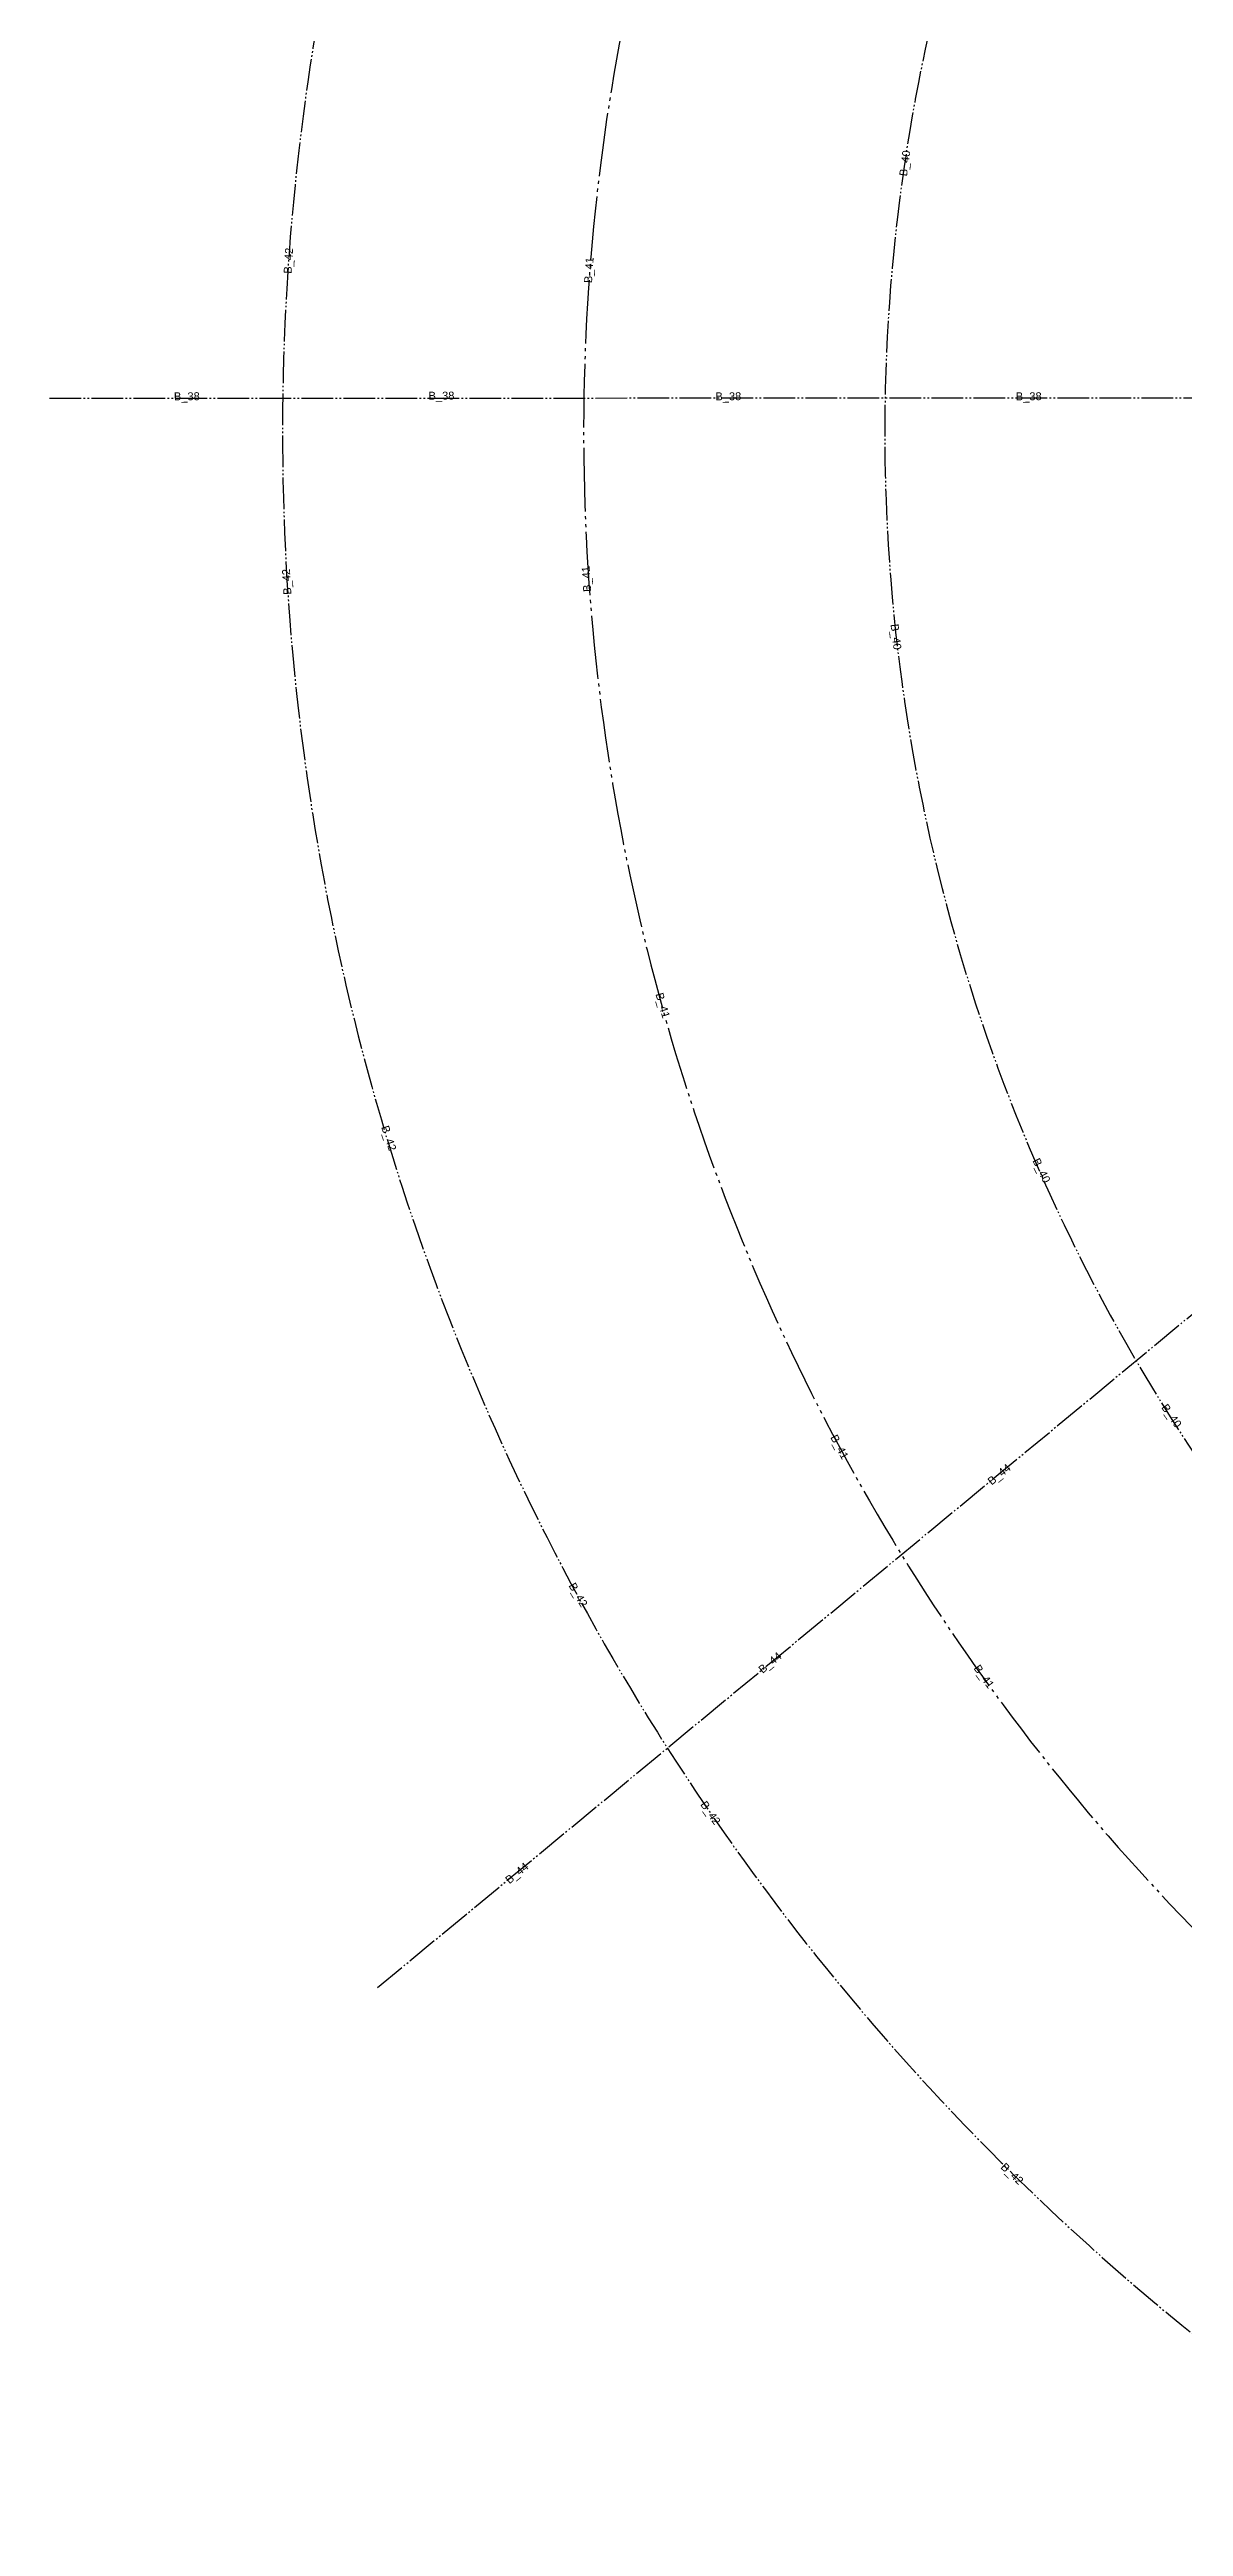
# Model space of a CAD drawing. Header units: millimetres. Extents: x 2242286 to 2245579, y 377608 to 382720.
# Drawn here: x 2242868 to 2243225, y 377608 to 378389 of the extents above; entities that cross this region are included whole.
import ezdxf

# ---------------------------------------------------------------- set-up
doc = ezdxf.new("R2010")
doc.units = ezdxf.units.MM
doc.linetypes.add('DIVIDE', pattern=[26.5, 20, -1.5, 1, -1.5, 1, -1.5])
doc.layers.add('автодороги_ИЖС', color=90, linetype='DIVIDE')
doc.layers.add('автодороги_обозначения', color=5, linetype='DIVIDE')
doc.styles.get("Standard").update_dxf_attribs({"font": 'arial.ttf'})

msp = doc.modelspace()

# ---------------------------------------------------------------- linework, layer by layer
at = {"layer": 'автодороги_ИЖС', "color": 3, "ltscale": 0.5}
for points in [[(2243315.38, 377607.8, -0.489306), (2243169.16, 378815.71, -0.1481)], [(2243548.77, 377711.55, -0.675308), (2243442.38, 378782.31, -0.137026)]]:
    msp.add_lwpolyline(points, format="xyb", dxfattribs=at)
at = {"layer": 'автодороги_ИЖС', "color": 3}
msp.add_lwpolyline([(2243269.03, 378778.44, 0.49522), (2243336.64, 377706.88), (2243359.58, 377696.96), (2243369.85, 377696.23)], format="xyb", dxfattribs=at)
at = {"layer": 'автодороги_ИЖС', "color": 3, "ltscale": 0.5}
for points in [[(2242867.66, 378279.31), (2243324.98, 378279.46)], [(2242971.13, 377777.82), (2243362.73, 378101.48)]]:
    msp.add_lwpolyline(points, dxfattribs=at)

# ---------------------------------------------------------------- texts
at = {"layer": 'автодороги_обозначения', "char_height": 2.5, "attachment_point": 1}
for s, insert, rotation in [('В_40', (2243135.69, 378349.56), 82.12492), ('В_42', (2242941.49, 378318.69), 86.30581), ('В_41', (2243036.3, 378315.73), 86.21741), ('В_38', (2242906.89, 378281.13), 0.40717), ('В_38', (2242987.23, 378281.33), 0.40717), ('В_38', (2243077.73, 378281.13), 0.40717), ('В_38', (2243172.51, 378281.13), 0.40717), ('В_42', (2242941.48, 378217.21), 93.44993), ('В_41', (2243036.07, 378218.11), 93.74636), ('В_40', (2243135.47, 378208.24), 276.98036), ('В_41', (2243061.21, 378091.99), 286.20831), ('В_42', (2242974.64, 378050.1), 288.12996), ('В_40', (2243179.96, 378039.83), 296.40749), ('В_40', (2243220.36, 377962.29), 304.96618), ('В_41', (2243116.14, 377952.62), 297.66811), ('В_44', (2243163.32, 377938.13), 39.41634), ('В_42', (2243033.49, 377905.91), 300.01061), ('В_44', (2243091.03, 377878.73), 39.41634), ('В_41', (2243161.12, 377880.02), 305.67582), ('В_42', (2243074.91, 377837.02), 304.67686), ('В_44', (2243011.15, 377812.32), 39.41634), ('В_42', (2243169.23, 377722.79), 316.93319)]:
    msp.add_mtext_dynamic_manual_height_columns(s, width=14.098, gutter_width=12.5, heights=[0], dxfattribs=dict(at, insert=insert, rotation=rotation))

doc.saveas('drawing.dxf')
